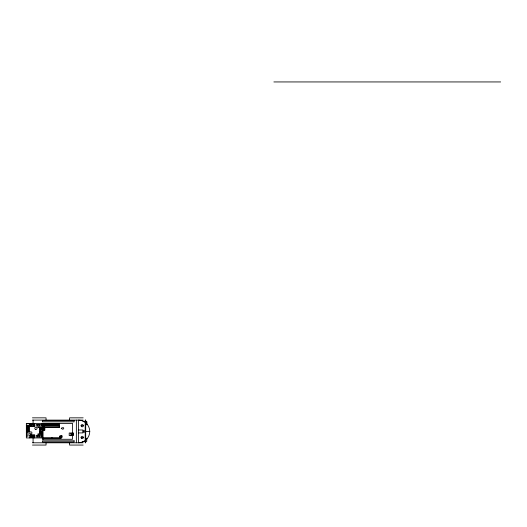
<?xml version="1.0" encoding="UTF-8"?>
<svg xmlns="http://www.w3.org/2000/svg" width="527" height="527" viewBox="0 0 527 527"><rect width="100%" height="100%" fill="white"/><g stroke="black" fill="none" stroke-linecap="round" stroke-linejoin="round"><path stroke-width="0.79" d="M28.741 431.626L28.741 425.256L29.538 425.256L29.538 431.626L26.35 431.626M27.18 423.405L29.822 423.405L29.822 424.202L34.683 424.202M42.186 437.93L42.18 423.412L42.18 424.419M86.757 424.821L86.757 421.633L82.976 421.633M33.168 436.857L32.951 436.046L33.768 435.829L34.064 436.343L33.623 436.916L29.822 437.14L34.683 437.14M58.154 427.562L59.314 427.331L59.314 425.954L43.899 425.954M56.251 427.562L57.324 427.562M50.552 427.562L51.62 427.562M54.353 427.562L55.421 427.562M44.848 427.562L45.921 427.562M273.875 81.942L500.65 81.942M32.443 417.845L46.047 417.845L46.047 420.111M83.161 417.845L69.557 417.845L69.557 420.111M32.443 420.111L83.161 420.111M85.236 421.244L85.69 421.244M85.236 422.377L85.69 422.377M85.236 424.65L85.69 424.65M26.35 425.256L29.538 425.256M81.086 425.697L83.358 425.697M34.683 425.796L29.822 425.796L29.822 426.593L34.683 426.593L34.683 423.405M43.899 425.895L59.222 425.895M85.236 425.829L85.69 425.829M42.18 427.18L37.7 427.18L39.644 427.423L39.644 433.925L37.7 434.169L42.186 434.169M48.649 427.562L49.722 427.562M44.018 427.562L59.314 427.331M42.173 427.423L40.296 427.423L40.296 428.458L42.18 428.458M47.819 427.562L46.751 427.562M53.523 427.562L52.45 427.562M85.236 427.871L85.69 427.871M42.18 428.701L39.9 428.701L39.9 429.729L42.18 429.729M42.18 429.973L40.296 429.973L40.296 431.363L42.18 431.363M78.431 429.986L82.97 429.986L82.97 432.911L78.431 432.911M85.236 430.045L85.69 430.045M82.97 430.869L85.236 430.869M85.236 431.448L89.768 431.448A11.337 11.337 0 0 0 78.431 420.111L78.431 442.792A11.337 11.337 0 0 0 89.768 431.448M82.97 432.035L85.236 432.035M42.186 432.884L40.296 432.884L40.296 433.925L42.18 433.925M85.236 432.858L85.69 432.858M70.914 433.326L73.181 433.326M73.181 433.8L70.914 433.8L70.914 434.755L73.181 434.755M85.236 435.012L85.69 435.012M73.181 435.236L70.914 435.236L70.914 435.829M29.822 435.546L34.683 435.546M85.236 437.074L85.69 437.015M85.236 437.166L85.69 437.166M81.086 437.443L83.352 437.443M42.384 437.93L26.35 437.93L26.35 423.405L72.535 423.405L72.535 433.721M85.236 438.253L85.69 438.253M85.236 440.519L85.69 440.519M82.219 441.376L86.757 441.376L86.757 438.247M85.236 441.652L85.69 441.652M32.443 442.792L83.161 442.792M32.443 445.058L46.047 445.058L46.047 442.792M83.161 445.058L69.557 445.058L69.557 442.792M86.757 421.633L86.757 424.564M76.362 420.111L76.362 442.792M72.535 435.309L72.535 439.281L42.384 439.281L42.384 423.405M43.899 425.724L43.899 427.562M43.056 423.405L43.056 439.281M34.683 437.93L34.683 434.755L29.822 434.755L29.822 437.93M33.076 420.111L33.076 423.405M33.076 437.93L33.076 442.792M31.692 434.755L31.692 435.256M29.822 423.405L29.822 426.593M27.147 425.256L27.147 431.626M52.74 424.077L52.733 424.736L59.544 424.736L59.544 424.077L52.74 424.077M27.364 426.297C28.096 428.576 29.143 424.683 27.364 426.297M27.364 428.286C28.096 430.572 29.143 426.672 27.364 428.286M27.364 430.276C28.096 432.562 29.143 428.668 27.364 430.276M30.461 424.848C31.192 427.127 32.233 423.234 30.461 424.848M30.461 436.191C31.192 438.464 32.233 434.584 30.461 436.191M32.891 424.848C33.623 427.127 34.663 423.234 32.891 424.848M61.297 428.22C63.484 431.448 65.552 425.763 61.297 428.22M44.835 427.95L43.247 427.95L43.247 430.216L44.835 430.216L44.835 427.95M43.84 428.234L43.445 428.622L43.84 428.234M44.637 428.234L44.242 428.622L44.637 428.234M43.84 428.886L43.445 429.307L43.84 428.886M44.637 428.886L44.242 429.307L44.637 428.886M43.846 429.545L43.451 429.933L43.846 429.545M44.637 429.545L44.242 429.933L44.637 429.545M85.69 420.111L85.236 420.111L85.236 442.792L85.69 442.792L85.69 420.111M74.129 420.724L42.384 420.724L42.384 421.857L74.129 421.857L74.129 420.724M51.989 424.077L43.669 424.077L43.669 424.736L51.989 424.736L51.989 424.077M37.753 424.426L36.165 424.426L36.165 426.014L37.753 426.014L37.753 424.426M39.591 424.426L38.01 424.426L38.01 426.014L39.591 426.014L39.591 424.426M41.416 424.426L39.828 424.426L39.828 426.014L41.416 426.014L41.416 424.426M59.544 425.724L43.669 425.724L43.669 427.562L59.544 427.562L59.544 425.724M42.18 431.606L39.9 431.606L39.9 432.647L42.18 432.647L42.18 431.606M28.05 432.021L26.877 432.021L26.877 436.158L28.05 436.158L28.05 432.021M73.181 433.01L69.202 433.01L69.202 435.552L73.181 435.552L73.181 433.01M37.766 435.335L36.185 435.335L36.185 436.923L37.766 436.923L37.766 435.335M39.611 435.335L38.023 435.335L38.023 436.923L39.611 436.923L39.611 435.335M41.429 435.335L39.841 435.335L39.841 436.923L41.429 436.923L41.429 435.335M62.008 435.934L59.742 435.934L59.742 437.522L62.008 437.522L62.008 435.934M60.414 436.132L60.025 436.534L60.414 436.132M61.092 436.132L60.677 436.534L61.092 436.132M61.725 436.132L61.336 436.534L61.725 436.132M60.414 436.929L60.025 437.324L60.414 436.929M61.092 436.929L60.677 437.324L61.092 436.929M61.725 436.929L61.336 437.324L61.725 436.929M51.989 437.673L43.669 437.673L43.669 438.51L51.989 438.51L51.989 437.673M61.198 437.673L52.614 437.673L52.614 438.51L61.198 438.51L61.198 437.673M74.129 440.829L42.384 440.829L42.384 441.962L74.129 441.962L74.129 440.829M81.421 426.495A1.133 1.133 0 0 0 83.319 425.987A1.133 1.133 0 0 0 81.929 424.597A1.133 1.133 0 0 0 81.421 426.495M81.421 438.24A1.133 1.133 0 0 0 83.319 437.733A1.133 1.133 0 0 0 81.929 436.343A1.133 1.133 0 0 0 81.421 438.24M35.368 429.301A1.133 1.133 0 0 0 37.074 428.313A1.133 1.133 0 0 0 35.368 427.331A1.133 1.133 0 0 0 35.368 429.301M30.013 433.734A1.133 1.133 0 0 0 31.91 433.227A1.133 1.133 0 0 0 30.52 431.837A1.133 1.133 0 0 0 30.013 433.734"/></g></svg>
